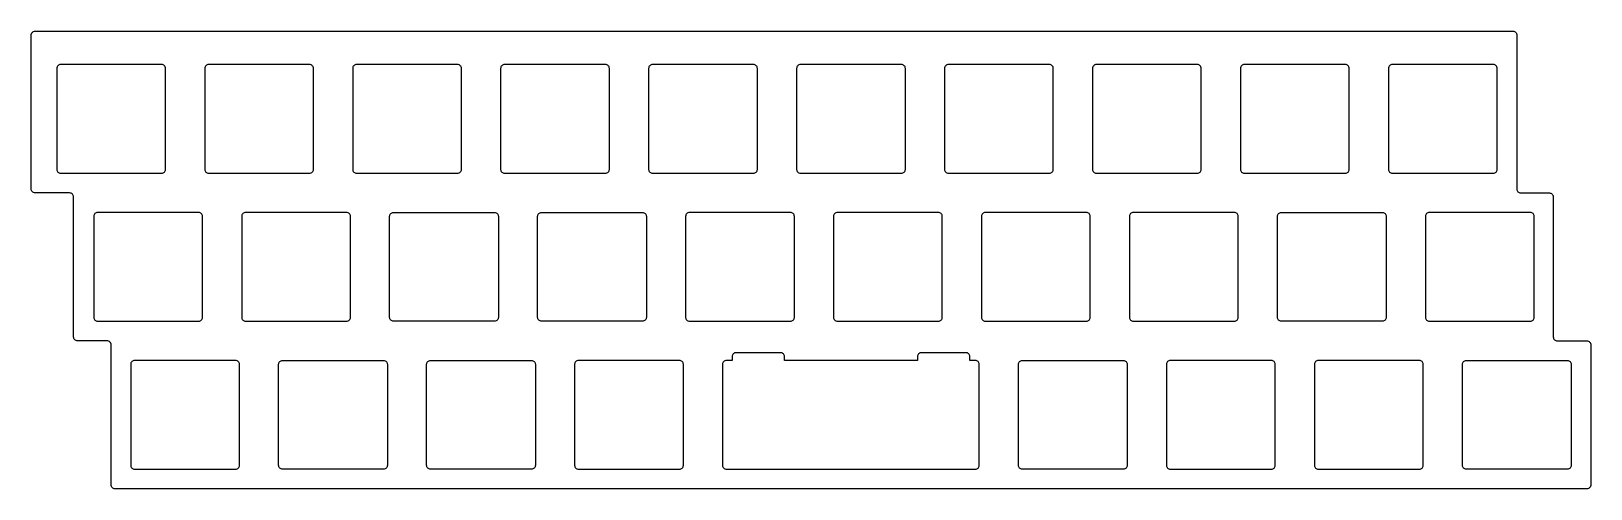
# Model space of a CAD drawing. Header units: millimetres. Extents: x 0 to 201, y -59 to 0.
import ezdxf

# ---------------------------------------------------------------- set-up
doc = ezdxf.new("R2010")
doc.units = ezdxf.units.MM
doc.layers.get('0').update_dxf_attribs({"linetype": 'CONTINUOUS'})

msp = doc.modelspace()

# ---------------------------------------------------------------- linework, layer by layer
for points in [[(0.36, 0.15), (190.61, 0.15, -0.414214), (191.11, -0.36), (191.11, -20.17, 0.414214), (191.62, -20.68), (195.3, -20.68, -0.414214), (195.81, -21.19), (195.81, -39.22, 0.414214), (196.32, -39.73), (200.13, -39.73, -0.414214), (200.64, -40.24), (200.64, -58.27, -0.414214), (200.13, -58.78), (10.65, -58.78, -0.414214), (10.14, -58.27), (10.14, -40.24, 0.414214), (9.63, -39.73), (5.82, -39.73, -0.414214), (5.31, -39.22), (5.31, -21.19, 0.414214), (4.8, -20.68), (0.36, -20.68, -0.414214), (-0.15, -20.17), (-0.15, -0.36, -0.414214)], [(16.64, -4.15), (3.64, -4.15, 0.414214), (3.14, -4.65), (3.14, -17.65, 0.414214), (3.64, -18.15), (16.64, -18.15, 0.414214), (17.14, -17.65), (17.14, -4.65, 0.414214)], [(35.69, -18.15, 0.414214), (36.19, -17.65), (36.19, -4.65, 0.414214), (35.69, -4.15), (22.69, -4.15, 0.414214), (22.19, -4.65), (22.19, -17.65, 0.414214), (22.69, -18.15)], [(41.24, -4.65), (41.24, -17.65, 0.414214), (41.74, -18.15), (54.74, -18.15, 0.414214), (55.24, -17.65), (55.24, -4.65, 0.414214), (54.74, -4.15), (41.74, -4.15, 0.414214)], [(60.79, -4.15, 0.414214), (60.29, -4.65), (60.29, -17.65, 0.414214), (60.79, -18.15), (73.79, -18.15, 0.414214), (74.29, -17.65), (74.29, -4.65, 0.414214), (73.79, -4.15)], [(93.34, -17.65), (93.34, -4.65, 0.414214), (92.84, -4.15), (79.84, -4.15, 0.414214), (79.34, -4.65), (79.34, -17.65, 0.414214), (79.84, -18.15), (92.84, -18.15, 0.414214)], [(98.39, -4.65), (98.39, -17.65, 0.414214), (98.89, -18.15), (111.89, -18.15, 0.414214), (112.39, -17.65), (112.39, -4.65, 0.414214), (111.89, -4.15), (98.89, -4.15, 0.414214)], [(130.94, -4.15), (117.94, -4.15, 0.414214), (117.44, -4.65), (117.44, -17.65, 0.414214), (117.94, -18.15), (130.94, -18.15, 0.414214), (131.44, -17.65), (131.44, -4.65, 0.414214)], [(136.49, -17.65, 0.414214), (136.99, -18.15), (149.99, -18.15, 0.414214), (150.49, -17.65), (150.49, -4.65, 0.414214), (149.99, -4.15), (136.99, -4.15, 0.414214), (136.49, -4.65)], [(156.04, -18.15), (169.04, -18.15, 0.414214), (169.54, -17.65), (169.54, -4.65, 0.414214), (169.04, -4.15), (156.04, -4.15, 0.414214), (155.54, -4.65), (155.54, -17.65, 0.414214)], [(188.59, -17.65), (188.59, -4.65, 0.414214), (188.09, -4.15), (175.09, -4.15, 0.414214), (174.59, -4.65), (174.59, -17.65, 0.414214), (175.09, -18.15), (188.09, -18.15, 0.414214)], [(7.9, -36.7, 0.414214), (8.4, -37.2), (21.4, -37.2, 0.414214), (21.9, -36.7), (21.9, -23.7, 0.414214), (21.4, -23.2), (8.4, -23.2, 0.414214), (7.9, -23.7)], [(40.45, -23.2), (27.45, -23.2, 0.414214), (26.95, -23.7), (26.95, -36.7, 0.414214), (27.45, -37.2), (40.45, -37.2, 0.414214), (40.95, -36.7), (40.95, -23.7, 0.414214)], [(59.5, -23.2, -0.414214), (60, -23.7), (60, -36.7, -0.414214), (59.5, -37.2), (46.5, -37.2, -0.414214), (46, -36.7), (46, -23.7, -0.414214), (46.5, -23.2)], [(65.05, -36.7), (65.05, -23.7, -0.414214), (65.55, -23.2), (78.55, -23.2, -0.414214), (79.05, -23.7), (79.05, -36.7, -0.414214), (78.55, -37.2), (65.55, -37.2, -0.414214)], [(84.6, -23.2, 0.414214), (84.1, -23.7), (84.1, -36.7, 0.414214), (84.6, -37.2), (97.6, -37.2, 0.414214), (98.1, -36.7), (98.1, -23.7, 0.414214), (97.6, -23.2)], [(103.15, -36.7, 0.414214), (103.65, -37.2), (116.65, -37.2, 0.414214), (117.15, -36.7), (117.15, -23.7, 0.414214), (116.65, -23.2), (103.65, -23.2, 0.414214), (103.15, -23.7)], [(135.7, -23.2), (122.7, -23.2, 0.414214), (122.2, -23.7), (122.2, -36.7, 0.414214), (122.7, -37.2), (135.7, -37.2, 0.414214), (136.2, -36.7), (136.2, -23.7, 0.414214)], [(155.25, -23.7, 0.414214), (154.75, -23.2), (141.75, -23.2, 0.414214), (141.25, -23.7), (141.25, -36.7, 0.414214), (141.75, -37.2), (154.75, -37.2, 0.414214), (155.25, -36.7)], [(160.3, -23.7, -0.414214), (160.8, -23.2), (173.8, -23.2, -0.414214), (174.3, -23.7), (174.3, -36.7, -0.414214), (173.8, -37.2), (160.8, -37.2, -0.414214), (160.3, -36.7)], [(192.85, -37.2, 0.414214), (193.35, -36.7), (193.35, -23.7, 0.414214), (192.85, -23.2), (179.85, -23.2, 0.414214), (179.35, -23.7), (179.35, -36.7, 0.414214), (179.85, -37.2)], [(121.41, -56.25, 0.414214), (121.91, -55.75), (121.91, -42.75, 0.414214), (121.41, -42.25), (120.7, -42.25), (120.7, -41.75, 0.414214), (120.2, -41.25), (114.45, -41.25, 0.414214), (113.95, -41.75), (113.95, -42.25), (96.83, -42.25), (96.83, -41.75, 0.414214), (96.33, -41.25), (90.58, -41.25, 0.414214), (90.08, -41.75), (90.08, -42.25), (89.36, -42.25, 0.414214), (88.86, -42.75), (88.86, -55.75, 0.414214), (89.36, -56.25)], [(12.66, -42.75), (12.66, -55.75, 0.414214), (13.16, -56.25), (26.16, -56.25, 0.414214), (26.66, -55.75), (26.66, -42.75, 0.414214), (26.16, -42.25), (13.16, -42.25, 0.414214)], [(32.21, -56.25, -0.414214), (31.71, -55.75), (31.71, -42.75, -0.414214), (32.21, -42.25), (45.21, -42.25, -0.414214), (45.71, -42.75), (45.71, -55.75, -0.414214), (45.21, -56.25)], [(64.26, -42.25, -0.414214), (64.76, -42.75), (64.76, -55.75, -0.414214), (64.26, -56.25), (51.26, -56.25, -0.414214), (50.76, -55.75), (50.76, -42.75, -0.414214), (51.26, -42.25)], [(70.31, -56.25), (83.31, -56.25, 0.414214), (83.81, -55.75), (83.81, -42.75, 0.414214), (83.31, -42.25), (70.31, -42.25, 0.414214), (69.81, -42.75), (69.81, -55.75, 0.414214)], [(126.96, -42.75, -0.414214), (127.46, -42.25), (140.46, -42.25, -0.414214), (140.96, -42.75), (140.96, -55.75, -0.414214), (140.46, -56.25), (127.46, -56.25, -0.414214), (126.96, -55.75)], [(146.01, -55.75, 0.414214), (146.51, -56.25), (159.51, -56.25, 0.414214), (160.01, -55.75), (160.01, -42.75, 0.414214), (159.51, -42.25), (146.51, -42.25, 0.414214), (146.01, -42.75)], [(179.06, -55.75), (179.06, -42.75, 0.414214), (178.56, -42.25), (165.56, -42.25, 0.414214), (165.06, -42.75), (165.06, -55.75, 0.414214), (165.56, -56.25), (178.56, -56.25, 0.414214)], [(184.11, -42.75, -0.414214), (184.61, -42.25), (197.61, -42.25, -0.414214), (198.11, -42.75), (198.11, -55.75, -0.414214), (197.61, -56.25), (184.61, -56.25, -0.414214), (184.11, -55.75)]]:
    msp.add_lwpolyline(points, format="xyb", close=True)

doc.saveas('drawing.dxf')
